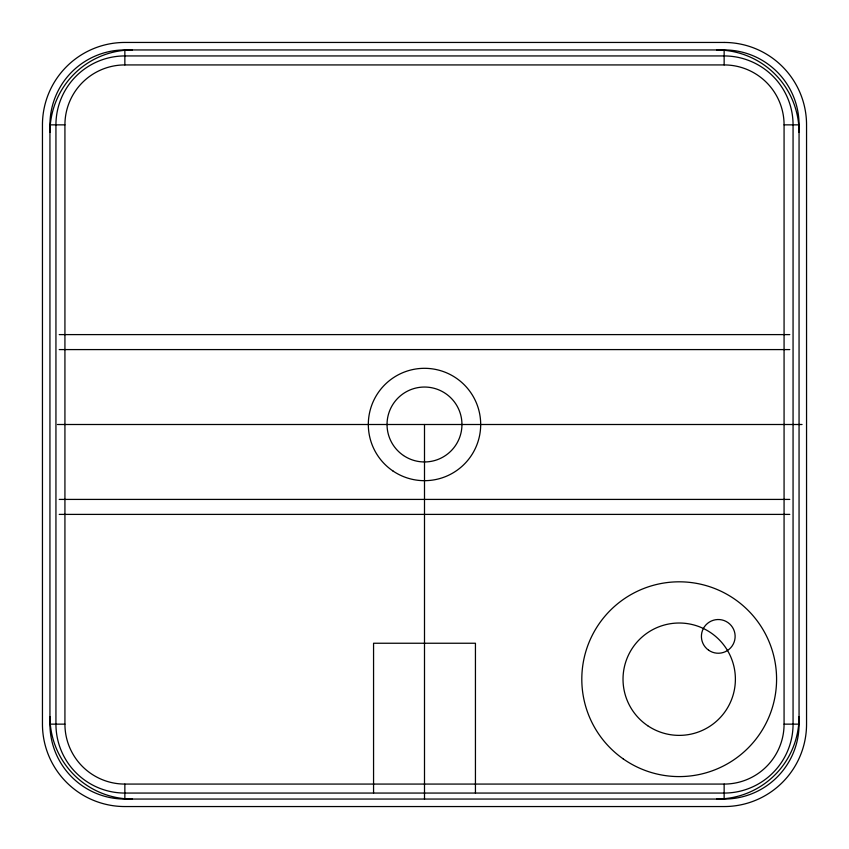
<?xml version="1.0" encoding="UTF-8"?>
<svg xmlns="http://www.w3.org/2000/svg" width="849" height="849" viewBox="0 0 849 849"><rect width="100%" height="100%" fill="white"/><g stroke="black" fill="none" stroke-linecap="round" stroke-linejoin="round"><path stroke-width="1.27" d="M124.856 49.942L724.144 49.942A74.914 74.914 0 0 1 799.058 124.856L799.058 724.144A74.914 74.914 0 0 1 724.144 799.058L124.856 799.058A74.914 74.914 0 0 1 49.942 724.144L49.942 124.856A74.914 74.914 0 0 1 124.856 49.942L124.856 64.927A59.918 59.918 0 0 0 64.927 124.856L64.927 724.144A59.918 59.918 0 0 0 124.856 784.073L724.144 784.073A59.918 59.918 0 0 0 784.073 724.144L784.073 124.856A59.918 59.918 0 0 0 724.144 64.927L124.856 64.927M49.942 124.856L64.927 124.856M784.073 124.856L799.058 124.856M59.218 334.602L789.782 334.602M59.218 349.586L789.782 349.586M57.435 424.5L802.05 424.5M59.218 499.414L789.782 499.414M59.218 514.398L789.782 514.398M49.942 724.144L64.927 724.144M784.073 724.144L799.058 724.144M724.144 49.942L724.144 64.927M724.144 784.073L724.144 799.058M475.44 793.062L475.44 643.245L373.56 643.245L373.56 793.062M424.5 424.5L424.5 799.058M124.856 784.073L124.856 799.058M49.942 132.348A82.406 82.406 0 0 1 132.348 49.942M716.652 49.942A82.406 82.406 0 0 1 799.058 132.348M799.058 716.652A82.406 82.406 0 0 1 716.652 799.058M132.348 799.058A82.406 82.406 0 0 1 49.942 716.652M724.144 42.45L124.856 42.45A82.406 82.406 0 0 0 42.45 124.856L42.45 724.144A82.406 82.406 0 0 0 124.856 806.55L724.144 806.55A82.406 82.406 0 0 0 806.55 724.144L806.55 124.856A82.406 82.406 0 0 0 724.144 42.45M724.144 55.938L124.856 55.938A68.918 68.918 0 0 0 55.938 124.856L55.938 724.144A68.918 68.918 0 0 0 124.856 793.062L724.144 793.062A68.918 68.918 0 0 0 793.062 724.144L793.062 124.856A68.918 68.918 0 0 0 724.144 55.938M647.713 725.725A56.183 56.183 0 0 0 735.245 683.212A56.183 56.183 0 0 0 654.653 628.663A56.183 56.183 0 0 0 647.713 725.725M623.124 758.826A97.38 97.38 0 0 0 776.188 687.955A97.38 97.38 0 0 0 638.278 590.83A97.38 97.38 0 0 0 623.124 758.826M708.565 650.164A16.853 16.853 0 0 0 735.064 637.896A16.853 16.853 0 0 0 711.186 621.086A16.853 16.853 0 0 0 708.565 650.164M393.013 471.025A56.183 56.183 0 0 0 480.545 428.512A56.183 56.183 0 0 0 399.953 373.963A56.183 56.183 0 0 0 393.013 471.025M403.508 455.52A37.452 37.452 0 0 0 461.856 427.174A37.452 37.452 0 0 0 408.136 390.805A37.452 37.452 0 0 0 403.508 455.52"/></g></svg>
